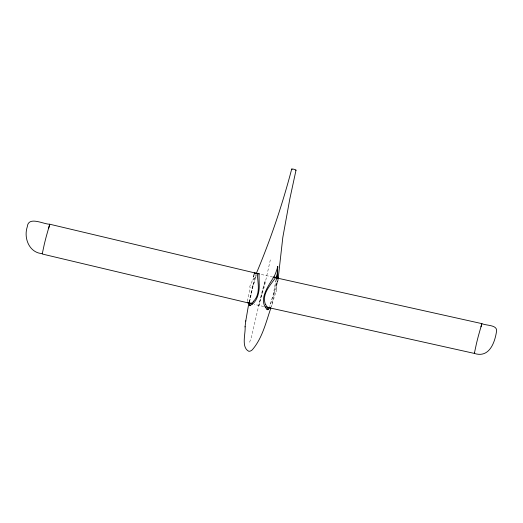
<?xml version="1.0" encoding="UTF-8"?>
<svg xmlns="http://www.w3.org/2000/svg" width="523" height="523" viewBox="0 0 523 523"><rect width="100%" height="100%" fill="white"/><g stroke="black" fill="none" stroke-linecap="round" stroke-linejoin="round"><path stroke-width="0.39" stroke-dasharray="2.62 1.96" d="M247.353 301.418L250.223 287.284M276.523 287.317L276.765 285.493M276.451 287.827L276.281 289.056M249.425 302.202L252.498 287.84M275.248 284.878L274.523 289.637M249.589 301.706L252.563 287.807L256.165 275.909M248.987 302.399L252.995 284.715L255.78 274.869M277.308 282.963L271.287 306.635M273.889 292.762L269.875 306.543M275.516 293.109L271.378 306.674M275.739 282.159L276.177 280.413M276.51 279.125L276.294 279.982M276.17 279.125L273.078 295.168L269.698 306.151M256.257 275.144L255.623 277.53M253.348 284.767L254.806 280.171M251.36 283.322L252.485 279.903M249.595 342.264L251.419 337.132L259.493 302.261L264.363 286.545L270.286 260.081L271.444 258.82M272.81 277.092L260.101 274.17M263.703 306.53L254.171 304.34M252.047 287.846A39.905 16.095 -72.5 0 1 252.916 284.689M254.374 277.981A17.141 2.759 -71.5 0 1 253.76 279.89M253.583 277.85A24.509 5.655 -71.7 0 1 252.877 280.053M249.661 287.304A31.4 12.872 -72.6 0 1 250.831 283.165M274.895 289.735A39.905 23.783 -82.3 0 1 274.242 292.906M276.236 285.081A17.141 6.433 -82.9 0 1 276.621 282.708M276.379 285.434A24.509 10.793 -82.8 0 1 276.765 282.956M276.772 289.147A31.4 18.893 -82.2 0 1 275.961 293.292M258.957 305.079L258.937 305.471L260.938 298.09A78.574 8.786 -77 0 0 261.82 294.567L265.2 280.642L262.494 290.173A27.876 3.118 -77 0 0 261.912 292.39L261.317 294.717A45.887 5.132 -77 0 0 260.683 297.299L258.957 305.079"/><path stroke-width="0.78" d="M277.36 272.235L277.334 273.915A19.724 18.233 -2.9 0 0 277.406 275.575C277.857 277.785 278.589 279.334 277.465 281.57M277.373 271.862L277.406 271.123M277.517 270.587L277.582 268.874M277.497 270.999L277.517 270.502M277.55 269.731L277.569 269.299M277.478 271.404L277.504 270.888M277.582 268.959L277.602 268.456M277.484 271.274L277.445 272.163M277.602 268.574L277.72 266.658A65.349 59.367 -1.2 0 1 274.588 275.628C269.332 284.63 257.12 300.052 267.443 309.721A2.478 1.608 82.9 0 0 268.201 309.583M277.465 271.666L277.04 276.281L277.229 274.719M277.419 270.751L277.465 270.005M277.621 268.188L277.693 266.965M277.641 267.802L277.72 266.658L277.687 267.024M277.425 272.437L277.353 273.405M277.484 269.633L277.536 268.887M277.602 268.024L277.484 276.504M277.569 268.515L277.654 267.397M245.097 326.6C245.764 333.314 240.953 347.207 248.686 351.24C250.007 351.508 251.275 350.645 252.256 349.854C262.369 338.191 265.9 322.39 270.836 308.139M249.288 303.412L249.321 305.157M277.308 273.98L277.268 274.366M245.758 321.096L248.83 303.17M245.065 326.882L245.79 320.795M278.203 278.249L282.812 237.416L289.768 199.171L296.005 170.204M276.922 277.059L276.791 277.818M48.678 228.27L49.744 224.217L259.31 273.98M481.023 326.829L481.866 323.626C485.926 325.79 498.282 324.561 496.451 331.85C494.68 343.18 488.946 358.268 474.348 353.417L265.292 306.883M253.655 276.092L254.511 272.843A2.236 0.686 14.8 0 1 256.558 273.81M291.697 169.073C282.309 204.905 270.469 240.018 256.041 274.104M42.383 253.622C29.497 253.021 23.365 238.285 27.301 226.701C28.327 215.705 43.697 224.367 49.744 224.217L46.495 235.657A33.446 3.739 -77 0 0 45.795 238.311L45.083 241.103A55.059 6.158 -77 0 0 44.318 244.208L42.219 254.008L252.583 303.961M474.511 353.032L474.348 353.417L476.446 343.618A55.059 6.158 -77 0 1 477.211 340.519L477.917 337.721A33.446 3.739 -77 0 1 478.623 335.066L481.866 323.626L273.607 277.268M269.227 308.001L268.175 309.492M270.796 307.583L270.012 307.969L267.227 306.942A4.955 4.622 79.2 0 1 265.782 304.661M253.224 301.581C261.01 293.985 257.643 282.917 257.362 273.516A2.236 1.013 2.6 0 0 259.009 273.294L259.179 284.303M250.615 303.118L247.876 302.876L247.379 302.196M249.68 305.628C257.1 302.837 259.585 292.167 259.212 284.793M265.547 304.746C261.343 294.194 270.149 285.597 275.49 277.687A2.628 1.327 28.2 0 1 274.006 276.745M277.51 276.706L277.916 277.922A1.713 1.582 -2.9 0 0 278.321 278.321A2.236 0.68 15.2 0 0 276.392 278.373M266.926 309.596A2.236 1.543 -65.5 0 1 269.018 307.714M276.314 276.059A20.109 11.735 -87.6 0 1 276.066 277.667M248.785 303.059A2.236 1.857 87.9 0 1 250.059 305.72M249.693 305.589A2.478 1.177 -59.8 0 1 249.229 305.275M249.268 303.425A13.892 5.086 -73.8 0 1 249.36 302.569M253.609 276.118A11.924 2.772 -71.7 0 1 253.4 276.85M253.361 301.719A5.106 4.746 -86.1 0 1 250.654 303.353M277.321 282.342A11.924 5.269 -82.8 0 1 277.491 281.596M292.128 169.452A2.236 0.373 14 0 1 292.311 168.994A2.236 0.373 14 0 1 295.155 169.648A2.236 0.373 14 0 1 295.743 170.289"/></g></svg>
